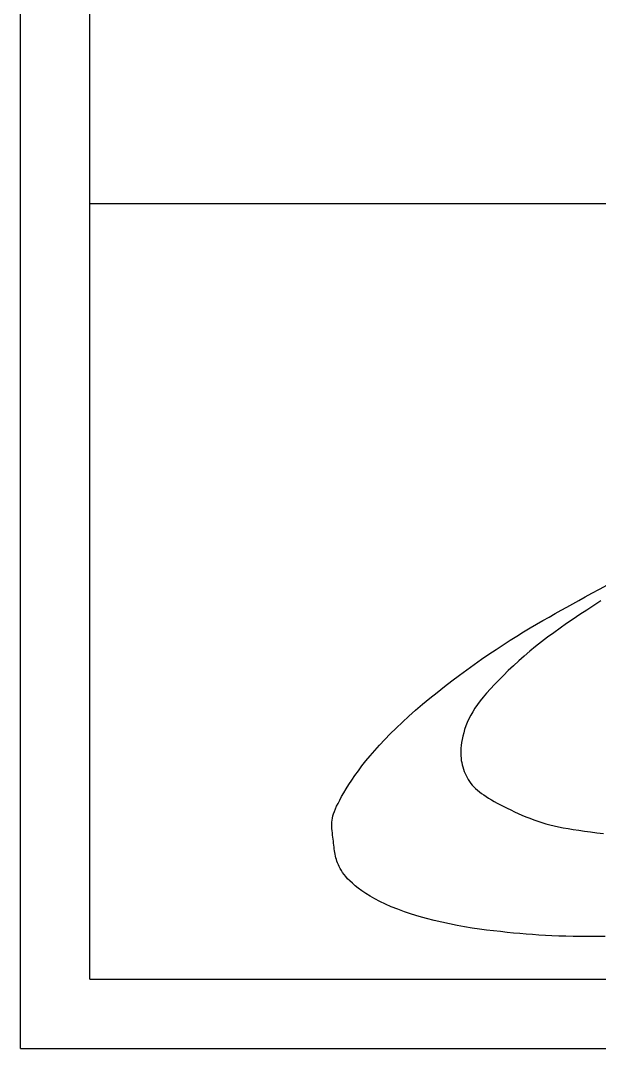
# Model space of a CAD drawing. Extents: x -24 to 263, y 255 to 459.
# Drawn here: x -23.58 to -13.14, y 255.48 to 274.03 of the extents above; entities that cross this region are included whole.
import ezdxf

# ---------------------------------------------------------------- set-up
doc = ezdxf.new("R2010")
doc.units = 0
doc.layers.add('圖框層', color=7, linetype='CONTINUOUS')
doc.layers.add('輪廓線層', color=7, linetype='CONTINUOUS')

msp = doc.modelspace()

# ---------------------------------------------------------------- linework, layer by layer
at = {"layer": '圖框層', "color": 7}
for p, q in [((-23.584, 255.48), (-23.584, 459.449)), ((-22.334, 256.73), (-22.334, 458.199)), ((-22.334, 270.73), (262.167, 270.73)), ((-22.334, 256.73), (262.167, 256.73)), ((-23.584, 255.48), (263.416, 255.48))]:
    msp.add_line(p, q, dxfattribs=at)
at = {"layer": '輪廓線層', "color": 1}
for points in [[(-13.035, 257.502), (-13.187, 257.5), (-13.333, 257.5), (-13.474, 257.5), (-13.611, 257.502), (-13.743, 257.504), (-13.869, 257.508), (-13.992, 257.513), (-14.111, 257.519), (-14.227, 257.526), (-14.342, 257.534), (-14.456, 257.542), (-14.57, 257.552), (-14.685, 257.563), (-14.803, 257.575), (-14.924, 257.588), (-15.047, 257.602), (-15.174, 257.617), (-15.303, 257.634), (-15.434, 257.653), (-15.568, 257.675), (-15.703, 257.699), (-15.841, 257.726), (-15.979, 257.757), (-16.118, 257.79), (-16.256, 257.826), (-16.392, 257.864), (-16.525, 257.905), (-16.653, 257.947), (-16.776, 257.991), (-16.892, 258.037), (-16.999, 258.084), (-17.099, 258.132), (-17.191, 258.18), (-17.276, 258.229), (-17.354, 258.277), (-17.424, 258.324), (-17.488, 258.371), (-17.545, 258.416), (-17.595, 258.46), (-17.64, 258.502), (-17.68, 258.543), (-17.714, 258.582), (-17.744, 258.62), (-17.771, 258.657), (-17.793, 258.693), (-17.814, 258.727), (-17.831, 258.761), (-17.847, 258.794), (-17.861, 258.827), (-17.873, 258.858), (-17.883, 258.89), (-17.892, 258.922), (-17.9, 258.953), (-17.907, 258.985), (-17.912, 259.016), (-17.917, 259.049), (-17.922, 259.082), (-17.926, 259.115), (-17.929, 259.149), (-17.933, 259.184), (-17.937, 259.219), (-17.941, 259.256), (-17.946, 259.293), (-17.951, 259.331), (-17.955, 259.37), (-17.959, 259.409), (-17.963, 259.448), (-17.965, 259.487), (-17.965, 259.526), (-17.964, 259.564), (-17.961, 259.601), (-17.955, 259.638), (-17.946, 259.676), (-17.935, 259.715), (-17.92, 259.757), (-17.902, 259.802), (-17.88, 259.85), (-17.854, 259.903), (-17.824, 259.961), (-17.789, 260.025), (-17.75, 260.092), (-17.707, 260.164), (-17.659, 260.241), (-17.606, 260.32), (-17.549, 260.403), (-17.487, 260.489), (-17.421, 260.578), (-17.349, 260.669), (-17.272, 260.762), (-17.19, 260.858), (-17.103, 260.956), (-17.01, 261.056), (-16.91, 261.158), (-16.805, 261.262), (-16.693, 261.368), (-16.575, 261.475), (-16.453, 261.583), (-16.327, 261.691), (-16.197, 261.799), (-16.065, 261.906), (-15.932, 262.012), (-15.798, 262.115), (-15.663, 262.217), (-15.529, 262.315), (-15.396, 262.411), (-15.263, 262.505), (-15.132, 262.595), (-15.002, 262.682), (-14.874, 262.766), (-14.749, 262.846), (-14.625, 262.923), (-14.504, 262.997), (-14.386, 263.068), (-14.269, 263.136), (-14.156, 263.202), (-14.044, 263.265), (-13.935, 263.327), (-13.828, 263.387), (-13.723, 263.446), (-13.618, 263.504), (-13.509, 263.565), (-13.394, 263.628), (-13.271, 263.696), (-13.137, 263.769), (-12.988, 263.85)], [(-13.112, 263.556), (-13.239, 263.474), (-13.366, 263.392), (-13.49, 263.31), (-13.611, 263.228), (-13.73, 263.147), (-13.847, 263.065), (-13.96, 262.983), (-14.072, 262.901), (-14.181, 262.817), (-14.288, 262.733), (-14.392, 262.648), (-14.494, 262.561), (-14.593, 262.474), (-14.689, 262.386), (-14.782, 262.299), (-14.87, 262.213), (-14.953, 262.129), (-15.032, 262.047), (-15.104, 261.969), (-15.171, 261.894), (-15.232, 261.822), (-15.287, 261.752), (-15.337, 261.685), (-15.382, 261.62), (-15.423, 261.555), (-15.459, 261.492), (-15.492, 261.428), (-15.521, 261.365), (-15.546, 261.301), (-15.568, 261.239), (-15.586, 261.177), (-15.602, 261.116), (-15.615, 261.058), (-15.625, 261.002), (-15.632, 260.948), (-15.637, 260.898), (-15.639, 260.85), (-15.64, 260.805), (-15.638, 260.762), (-15.634, 260.72), (-15.629, 260.679), (-15.621, 260.64), (-15.612, 260.6), (-15.602, 260.56), (-15.589, 260.521), (-15.575, 260.481), (-15.56, 260.443), (-15.543, 260.405), (-15.524, 260.367), (-15.503, 260.331), (-15.481, 260.296), (-15.457, 260.263), (-15.43, 260.231), (-15.402, 260.2), (-15.372, 260.17), (-15.339, 260.14), (-15.303, 260.111), (-15.265, 260.083), (-15.225, 260.054), (-15.181, 260.025), (-15.135, 259.996), (-15.086, 259.967), (-15.034, 259.938), (-14.979, 259.908), (-14.922, 259.878), (-14.863, 259.847), (-14.801, 259.816), (-14.737, 259.785), (-14.671, 259.753), (-14.603, 259.722), (-14.534, 259.692), (-14.464, 259.662), (-14.393, 259.633), (-14.321, 259.606), (-14.249, 259.58), (-14.177, 259.557), (-14.104, 259.535), (-14.029, 259.515), (-13.953, 259.497), (-13.873, 259.48), (-13.79, 259.463), (-13.702, 259.447), (-13.609, 259.432), (-13.51, 259.417), (-13.405, 259.402), (-13.296, 259.388), (-13.181, 259.374), (-13.063, 259.361)]]:
    msp.add_lwpolyline(points, dxfattribs=at)

doc.saveas('drawing.dxf')
